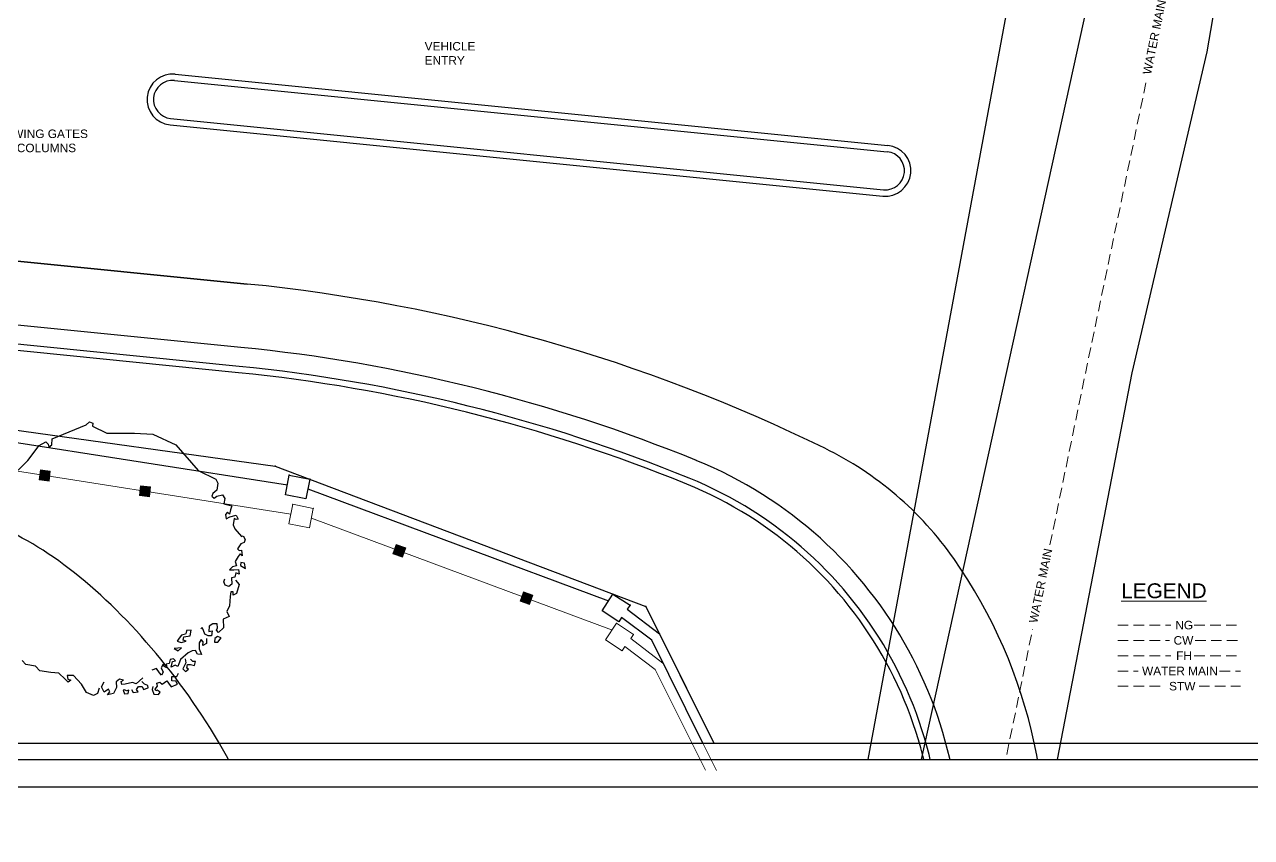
# Paper-space layout 'EE-3' of a CAD drawing. Header units: metres, sheet in millimetres. Extents: x -9 to 824, y -5 to 581.
# Drawn here: x 313.5 to 602.5, y 101.1 to 292.6 of the extents above; entities that cross this region are included whole.
import ezdxf
from ezdxf.xclip import XClip

# ---------------------------------------------------------------- set-up
doc = ezdxf.new("R2010")
doc.units = ezdxf.units.M
doc.header["$XCLIPFRAME"] = 2
doc.linetypes.add('Cable New OH', pattern=[6, 4, -2])
doc.linetypes.add('DASHED', pattern=[0.75, 0.5, -0.25])
for name, color, linetype in [('NOTE 1TO1000_new', 7, 'Continuous'), ('Notes', 7, 'Continuous'), ('PLAN1_NEW', 251, 'Continuous'), ('SERVICES_NEW', 7, 'Continuous')]:
    doc.layers.add(name, color=color, linetype=linetype)
doc.styles.add('ARIAL', font='arial.ttf', dxfattribs={"height": 2})
doc.styles.get("Standard").update_dxf_attribs({"font": 'arial.ttf'})
doc.linetypes.add('IE Trench HV', pattern='A,7,-0.2,["/",Standard,S=3,R=0,X=0.6,Y=-1.4],-2.5', length=9.7)

# ---------------------------------------------------------------- blocks, each defined once
blk = doc.blocks.new('PLAN_NEW')
at = {"layer": 'PLAN1_NEW', "color": 251}
for p, q in [((28.237, 42.998), (28.237, 55.205)), ((27.637, 42.998), (27.637, 54.708)), ((27.787, 42.998), (27.787, 54.708)), ((29.737, 53.708), (29.737, 42.998)), ((29.737, 42.998), (29.737, 49.873)), ((24.832, 47.936), (25.085, 47.726)), ((25.085, 47.726), (25.464, 47.501)), ((25.464, 47.501), (25.562, 47.347)), ((20.277, 47.068), (20.296, 47.299)), ((20.296, 47.299), (20.383, 47.396)), ((25.517, 47.289), (25.451, 47.266)), ((25.451, 47.266), (25.506, 47.206)), ((25.506, 47.206), (25.647, 47.206)), ((25.562, 47.347), (25.517, 47.289)), ((25.647, 47.206), (25.857, 46.827)), ((20.171, 46.692), (20.181, 46.952)), ((20.181, 46.952), (20.277, 47.068)), ((25.857, 46.827), (26.054, 46.448)), ((20.171, 46.508), (20.171, 46.692)), ((19.978, 46.267), (20.046, 46.344)), ((20.036, 46.209), (19.978, 46.267)), ((20.055, 46.277), (20.036, 46.209)), ((20.046, 46.344), (20.171, 46.508)), ((20.132, 46.306), (20.055, 46.277)), ((20.152, 46.152), (20.132, 46.306)), ((26.04, 46.293), (25.913, 45.942)), ((26.11, 46.293), (26.04, 46.293)), ((26.054, 46.448), (26.138, 46.378)), ((26.138, 46.378), (26.11, 46.293)), ((19.968, 45.949), (20.152, 46.152)), ((19.727, 45.64), (19.785, 45.814)), ((19.785, 45.814), (19.968, 45.949)), ((25.913, 45.942), (25.979, 45.293)), ((19.785, 45.554), (19.727, 45.64)), ((19.911, 45.525), (19.785, 45.554)), ((19.833, 45.399), (19.949, 45.476)), ((19.911, 45.303), (19.833, 45.399)), ((19.949, 45.476), (20.075, 45.419)), ((19.824, 45.178), (19.776, 45.313)), ((19.776, 45.313), (19.853, 45.264)), ((19.968, 45.12), (19.824, 45.178)), ((19.853, 45.264), (19.911, 45.303)), ((20.103, 45.139), (19.968, 45.12)), ((20.171, 45.071), (20.103, 45.139)), ((25.979, 45.293), (25.998, 44.861)), ((33.287, 45.182), (33.287, 28.308)), ((33.437, 45.182), (33.437, 28.308)), ((34.337, 45.182), (34.337, 28.308)), ((34.487, 45.182), (34.487, 28.308)), ((19.921, 44.958), (19.843, 44.919)), ((19.843, 44.919), (19.858, 44.832)), ((19.858, 44.832), (19.937, 44.824)), ((19.913, 44.879), (19.937, 44.926)), ((19.937, 44.824), (19.913, 44.879)), ((19.937, 44.926), (19.921, 44.958)), ((20.055, 45.004), (20.123, 45.023)), ((20.065, 44.927), (20.055, 45.004)), ((20.123, 44.753), (20.065, 44.927)), ((20.123, 45.023), (20.161, 44.975)), ((20.161, 44.975), (20.171, 45.071)), ((25.998, 44.861), (25.801, 44.3)), ((19.96, 44.762), (19.89, 44.715)), ((19.89, 44.715), (19.921, 44.605)), ((19.921, 44.605), (19.968, 44.644)), ((19.968, 44.644), (20.047, 44.605)), ((20.055, 44.519), (19.984, 44.479)), ((20.047, 44.605), (20.055, 44.519)), ((20.103, 44.666), (20.123, 44.753)), ((20.258, 44.522), (20.103, 44.666)), ((20.117, 44.471), (20.172, 44.542)), ((20.007, 44.275), (19.905, 44.228)), ((19.905, 44.228), (19.905, 44.118)), ((19.984, 44.479), (20.039, 44.377)), ((20.078, 44.267), (20.007, 44.275)), ((20.039, 44.377), (20.094, 44.393)), ((20.094, 44.393), (20.117, 44.471)), ((20.412, 44.146), (20.508, 44.223)), ((20.508, 44.223), (20.46, 44.329)), ((25.801, 44.3), (25.253, 43.71)), ((19.905, 44.118), (19.96, 44.087)), ((19.96, 44.087), (19.999, 44.161)), ((19.983, 44.192), (20.023, 44.213)), ((19.999, 44.161), (19.983, 44.192)), ((20.023, 44.213), (20.094, 44.158)), ((20.094, 44.158), (20.164, 44.181)), ((20.196, 44.118), (20.157, 44.056)), ((20.157, 44.056), (20.243, 43.954)), ((20.164, 44.181), (20.196, 44.118)), ((20.243, 43.954), (20.196, 43.914)), ((20.364, 44.097), (20.412, 44.146)), ((20.441, 44.059), (20.364, 44.097)), ((20.537, 44.117), (20.441, 44.059)), ((20.624, 44.078), (20.537, 44.117)), ((20.547, 43.982), (20.576, 44.049)), ((20.634, 44.011), (20.547, 43.982)), ((20.576, 44.049), (20.624, 44.078)), ((20.653, 43.943), (20.634, 44.011)), ((20.75, 43.924), (20.653, 43.943)), ((20.196, 43.914), (20.117, 43.836)), ((20.117, 43.836), (20.188, 43.695)), ((20.188, 43.695), (20.257, 43.743)), ((20.257, 43.743), (20.258, 43.836)), ((20.258, 43.836), (20.36, 43.852)), ((20.36, 43.852), (20.368, 43.734)), ((20.368, 43.734), (20.455, 43.703)), ((20.634, 43.799), (20.576, 43.885)), ((20.576, 43.885), (20.711, 43.866)), ((20.605, 43.731), (20.634, 43.799)), ((20.672, 43.712), (20.605, 43.731)), ((20.779, 43.683), (20.672, 43.712)), ((20.711, 43.866), (20.73, 43.799)), ((20.73, 43.799), (20.779, 43.847)), ((20.779, 43.847), (20.75, 43.924)), ((20.952, 43.519), (20.779, 43.683)), ((21.02, 43.856), (20.971, 43.76)), ((20.971, 43.76), (21.049, 43.692)), ((21.049, 43.692), (21.02, 43.856)), ((21.2, 43.805), (21.176, 43.71)), ((21.176, 43.71), (21.223, 43.593)), ((21.271, 43.765), (21.2, 43.805)), ((21.223, 43.593), (21.239, 43.671)), ((21.239, 43.671), (21.318, 43.656)), ((21.349, 43.718), (21.271, 43.765)), ((21.318, 43.656), (21.357, 43.514)), ((21.38, 43.624), (21.349, 43.718)), ((25.253, 43.71), (25.085, 43.275)), ((20.566, 43.606), (20.508, 43.538)), ((20.508, 43.538), (20.566, 43.471)), ((20.711, 43.548), (20.566, 43.606)), ((20.566, 43.471), (20.586, 43.519)), ((20.586, 43.519), (20.672, 43.509)), ((20.672, 43.509), (20.682, 43.442)), ((20.682, 43.442), (20.672, 43.345)), ((20.807, 43.577), (20.711, 43.548)), ((20.759, 43.394), (20.807, 43.451)), ((20.769, 43.326), (20.759, 43.394)), ((20.942, 43.297), (21.02, 43.355)), ((21.01, 43.432), (20.952, 43.519)), ((21.02, 43.355), (21.01, 43.432)), ((21.357, 43.514), (21.49, 43.506)), ((21.412, 43.616), (21.38, 43.624)), ((21.474, 43.616), (21.412, 43.616)), ((21.49, 43.506), (21.474, 43.616)), ((20.672, 43.345), (20.769, 43.326)), ((20.942, 43.201), (20.942, 43.297)), ((21.068, 43.268), (20.942, 43.201)), ((21.212, 43.287), (21.068, 43.268)), ((21.212, 43.114), (21.155, 43.191)), ((21.155, 43.191), (21.241, 43.191)), ((21.29, 43.249), (21.212, 43.287)), ((21.328, 43.124), (21.212, 43.114)), ((21.241, 43.191), (21.29, 43.249)), ((21.396, 43.095), (21.425, 43.172)), ((21.405, 43.017), (21.396, 43.095)), ((21.425, 43.172), (21.511, 43.21)), ((21.627, 43.095), (21.502, 43.085)), ((21.502, 43.085), (21.521, 43.008)), ((21.511, 43.21), (21.579, 43.249)), ((21.579, 43.249), (21.54, 43.278)), ((21.685, 43.008), (21.627, 43.095)), ((24.678, 43.331), (24.636, 43.275)), ((24.636, 43.275), (24.692, 43.219)), ((24.737, 43.083), (24.656, 43.024)), ((24.748, 43.317), (24.678, 43.331)), ((24.692, 43.219), (24.737, 43.083)), ((24.832, 43.233), (24.748, 43.317)), ((25.001, 43.219), (24.832, 43.233)), ((25.085, 43.275), (25.001, 43.219)), ((21.347, 42.931), (21.261, 42.931)), ((21.261, 42.931), (21.267, 42.846)), ((21.267, 42.846), (21.381, 42.785)), ((21.405, 42.873), (21.347, 42.931)), ((21.381, 42.785), (21.405, 42.873)), ((21.521, 43.008), (21.405, 43.017)), ((21.502, 42.854), (21.55, 42.911)), ((21.617, 42.747), (21.502, 42.854)), ((21.55, 42.911), (21.608, 42.892)), ((21.608, 42.892), (21.695, 42.911)), ((21.82, 42.776), (21.617, 42.747)), ((21.695, 42.911), (21.685, 43.008)), ((21.897, 42.641), (21.82, 42.776)), ((22.601, 42.719), (22.62, 42.815)), ((22.62, 42.815), (22.698, 42.854)), ((22.698, 42.854), (22.775, 42.834)), ((24.279, 42.969), (24.183, 42.94)), ((24.183, 42.94), (24.24, 42.863)), ((24.24, 42.863), (24.289, 42.719)), ((24.337, 42.931), (24.279, 42.969)), ((24.298, 42.873), (24.337, 42.931)), ((24.401, 42.861), (24.298, 42.873)), ((24.501, 42.844), (24.401, 42.861)), ((24.53, 43.037), (24.501, 42.844)), ((24.656, 43.024), (24.53, 43.037)), ((29.737, 42.998), (29.737, 42.998)), ((22.013, 42.709), (21.897, 42.641)), ((22.148, 42.661), (22.013, 42.709)), ((22.37, 42.67), (22.148, 42.661)), ((22.485, 42.661), (22.37, 42.67)), ((22.408, 42.603), (22.485, 42.612)), ((22.456, 42.526), (22.408, 42.603)), ((22.669, 42.487), (22.456, 42.526)), ((22.485, 42.612), (22.485, 42.661)), ((22.659, 42.661), (22.601, 42.719)), ((22.813, 42.68), (22.659, 42.661)), ((22.765, 42.583), (22.669, 42.487)), ((22.833, 42.603), (22.813, 42.68)), ((22.939, 42.593), (22.833, 42.603)), ((22.919, 42.506), (22.939, 42.593)), ((23.025, 42.535), (22.919, 42.506)), ((23.074, 42.68), (22.996, 42.747)), ((22.996, 42.747), (23.006, 42.641)), ((23.006, 42.641), (23.025, 42.535)), ((23.122, 42.497), (23.064, 42.371)), ((23.103, 42.593), (23.074, 42.68)), ((23.199, 42.632), (23.103, 42.593)), ((23.189, 42.497), (23.122, 42.497)), ((23.189, 42.41), (23.189, 42.497)), ((23.324, 42.574), (23.199, 42.632)), ((23.392, 42.535), (23.324, 42.574)), ((23.35, 42.484), (23.392, 42.535)), ((23.485, 42.51), (23.35, 42.484)), ((23.508, 42.612), (23.469, 42.564)), ((23.469, 42.564), (23.485, 42.51)), ((23.626, 42.544), (23.508, 42.612)), ((23.672, 42.468), (23.626, 42.544)), ((23.826, 42.506), (23.739, 42.448)), ((23.97, 42.719), (23.807, 42.545)), ((23.807, 42.545), (23.826, 42.506)), ((24.057, 42.767), (23.97, 42.719)), ((24.206, 42.758), (24.057, 42.767)), ((24.192, 42.709), (24.206, 42.758)), ((24.202, 42.661), (24.192, 42.709)), ((24.289, 42.719), (24.202, 42.661)), ((23.064, 42.371), (23.189, 42.41)), ((23.739, 42.448), (23.672, 42.468)), ((27.237, 29.079), (27.237, 29.079)), ((49.57, 24.869), (18.985, 27.428)), ((24.953, 25.797), (24.953, 25.797)), ((29.727, 22.056), (18.149, 23.12)), ((37.426, 21.051), (29.727, 22.056)), ((47.395, 20.37), (37.426, 21.051))]:
    blk.add_line(p, q, dxfattribs=at)
at = {"layer": 'PLAN1_NEW', "color": 251, "flags": 128}
blk.add_lwpolyline([(0, 28.453), (73.624, 19.811)], dxfattribs=at)
at = {"layer": 'PLAN1_NEW', "color": 251}
for centre, radius, start, end in [((33.887, 45.182), 0.6, 0, 180), ((33.887, 45.182), 0.45, 0, 180), ((-10.263, 42.998), 37.9, 343.495, 0), ((-10.263, 42.998), 38.05, 343.495, 0), ((-10.263, 42.998), 38.5, 343.495, 0), ((-10.263, 42.998), 40, 339.6359, 0), ((17.063, 34.902), 9.55, 265.1167, 343.495), ((17.063, 34.902), 9.4, 265.1167, 343.495), ((17.063, 34.902), 10, 265.1167, 343.495), ((19.737, 31.863), 8, 310.6896, 339.6359), ((33.887, 28.308), 0.6, 180, 0), ((33.887, 28.308), 0.45, 180, 0), ((17.129, 34.896), 12, 265.1167, 310.6896)]:
    blk.add_arc(centre, radius, start, end, dxfattribs=at)
blk.add_open_spline([(0, 41.575), (0.563, 41.283), (1.151, 40.965), (1.788, 40.597), (5.003, 38.741), (9.779, 39.331), (13.555, 40.107), (17.384, 40.894), (21.006, 43.789), (22.726, 46.64), (24.411, 49.433), (23.756, 51.966), (23.54, 55.241)], degree=3, knots=[0.749114, 0.749114, 0.749114, 0.749114, 1, 1, 1, 2, 2, 2, 3, 3, 3, 4, 4, 4, 4], dxfattribs=at)
blk = doc.blocks.new('SURVEY1_NEW')
at = {"layer": 'PLAN1_NEW'}
for p, q in [((-17.497198, 52.45986), (-1.875441, 50.291589)), ((-9.077971, 51.023823), (-1.585996, 49.846286)), ((-1.875441, 50.291589), (6.856735, 46.981046)), ((-1.631124, 49.615659), (-1.540379, 50.076816)), ((-1.540379, 50.076816), (-1.056269, 49.981023)), ((-1.056269, 49.981023), (-1.147502, 49.519962)), ((-1.102373, 49.750589), (5.98011, 47.115011)), ((-1.147502, 49.519962), (-1.631124, 49.615659)), ((5.826552, 46.880875), (6.08431, 47.273889)), ((6.08431, 47.273889), (6.485411, 47.010827)), ((6.219567, 46.623116), (5.826552, 46.880875)), ((6.485411, 47.010827), (6.422343, 46.914664)), ((6.422343, 46.914664), (7.177852, 46.336766)), ((6.856735, 46.981046), (9.442909, 41.792234)), ((6.285377, 46.72346), (6.219567, 46.623116)), ((6.995781, 46.186464), (6.285377, 46.72346)), ((7.177852, 46.336766), (9.321755, 42.035314)), ((9.080044, 42.004667), (6.995781, 46.186464))]:
    blk.add_line(p, q, dxfattribs=at)
for p in [(-1.875441, 50.291589, -9999), (-1.540379, 50.076816, -9999), (-1.056269, 49.981023, -9999), (6.08431, 47.273889, -9999), (6.485411, 47.010827, -9999), (6.856735, 46.981046, -9999), (7.177852, 46.336766, -9999)]:
    blk.add_point(p, dxfattribs=at)

psp = doc.layouts.new('EE-3')

# ---------------------------------------------------------------- hatches: boundary and pattern name
at = {"layer": 'Notes', "lineweight": 0}
h = psp.add_hatch(color=0, dxfattribs=at)
h.dxf.hatch_style = 1
h.paths.add_polyline_path([(317.2, 187.67), (319.54, 187.39), (319.26, 185.06), (316.92, 185.34)])
h = psp.add_hatch(color=0, dxfattribs=at)
h.dxf.hatch_style = 1
h.paths.add_polyline_path([(340.82, 183.96), (343.15, 183.68), (342.87, 181.35), (340.53, 181.63)])
h = psp.add_hatch(color=0, dxfattribs=at)
h.dxf.hatch_style = 1
h.paths.add_polyline_path([(401.04, 170.11), (403.26, 169.32), (402.47, 167.11), (400.25, 167.9)])
h = psp.add_hatch(color=0, dxfattribs=at)
h.dxf.hatch_style = 1
h.paths.add_polyline_path([(431.02, 158.96), (433.23, 158.17), (432.44, 155.95), (430.23, 156.74)])

# ---------------------------------------------------------------- linework, layer by layer
at = {"layer": 'NOTE 1TO1000_new', "lineweight": -3, "ltscale": 0.8}
psp.add_lwpolyline([(17.07, 113.02), (687.15, 113.02), (687.15, 551.62), (17.07, 551.62)], close=True, dxfattribs=at)
at = {"layer": 'Notes', "color": 0, "lineweight": 0}
for p, q in [((375.74, 174.96), (376.64, 179.57)), ((376.64, 179.57), (381.49, 178.61)), ((381.49, 178.61), (380.57, 174)), ((380.57, 174), (375.74, 174.96)), ((450.31, 147.61), (452.89, 151.54)), ((452.89, 151.54), (456.9, 148.91)), ((454.24, 145.03), (450.31, 147.61)), ((456.9, 148.91), (456.27, 147.95)), ((456.27, 147.95), (463.83, 142.17)), ((454.9, 146.04), (454.24, 145.03)), ((454.9, 146.04), (462.01, 140.67)), ((463.83, 142.17), (476.44, 116.86)), ((462.01, 140.67), (473.84, 116.93))]:
    psp.add_line(p, q, dxfattribs=at)
at = {"layer": 'Notes', "color": 7, "linetype": 'IE Trench HV', "lineweight": 0, "flags": 128}
for points in [[(301.27, 189.04), (376.19, 177.26)], [(381.03, 176.31), (451.76, 149.99)]]:
    psp.add_lwpolyline(points, dxfattribs=at)
at = {"layer": 'Notes', "color": 0, "lineweight": 0, "flags": 128}
for points in [[(317.2, 187.67), (319.54, 187.39), (319.26, 185.06), (316.92, 185.34)], [(340.82, 183.96), (343.15, 183.68), (342.87, 181.35), (340.53, 181.63)], [(401.04, 170.11), (403.26, 169.32), (402.47, 167.11), (400.25, 167.9)], [(431.02, 158.96), (433.23, 158.17), (432.44, 155.95), (430.23, 156.74)]]:
    psp.add_lwpolyline(points, close=True, dxfattribs=at)
at = {"layer": 'Notes', "color": 0, "lineweight": 0}
for p in [(376.64, 179.57, -99990), (381.49, 178.61, -99990), (452.89, 151.54, -99990), (456.9, 148.91, -99990)]:
    psp.add_point(p, dxfattribs=at)
at = {"layer": 'SERVICES_NEW', "linetype": 'DASHED', "lineweight": 0, "ltscale": 5}
for p, q in [((570.96, 151.07), (583.51, 151.07)), ((588.97, 151.07), (599.89, 151.07)), ((570.96, 147.47), (583.16, 147.47)), ((589.19, 147.47), (599.89, 147.47)), ((570.96, 143.87), (583.51, 143.87)), ((588.97, 143.87), (599.89, 143.87)), ((570.96, 140.28), (575.8, 140.28)), ((594.95, 140.28), (599.89, 140.28)), ((570.96, 136.68), (581.78, 136.68)), ((590.12, 136.68), (599.89, 136.68))]:
    psp.add_line(p, q, dxfattribs=at)
at = {"layer": 'SERVICES_NEW', "linetype": 'DASHED', "lineweight": 0, "ltscale": 5, "flags": 128}
for points in [[(555.01, 169.99), (562.48, 206.22), (577.78, 279.68)], [(544.83, 120.65), (550.9, 150.08)]]:
    psp.add_lwpolyline(points, dxfattribs=at)

# ---------------------------------------------------------------- block references
at = {"layer": 'PLAN1_NEW', "linetype": 'Continuous'}
ref = psp.add_blockref('SURVEY1_NEW', (391.23, -314.32), dxfattribs=dict(at, xscale=10, yscale=10, zscale=10))
XClip(ref).set_block_clipping_path([(-37.1219131708, 43.7643527072), (28.8260107588, 86.7640119167)])
at = {"layer": 'PLAN1_NEW'}
ref = psp.add_blockref('PLAN_NEW', (764.24, -107.15), dxfattribs=dict(at, xscale=10.00000000000001, yscale=10.00000000000001, zscale=10.00000000000001, rotation=84.29635186861691))
XClip(ref).set_block_clipping_path([(15.1748607885, 76.0947720853), (21.6889481274, 10.8740529725), (64.2352491114, 15.123474388), (57.7211617725, 80.3441935008)])

# ---------------------------------------------------------------- texts
at = {"layer": 'Notes', "color": 7, "linetype": 'Cable New OH', "lineweight": 0, "attachment_point": 1, "style": 'ARIAL'}
for s, insert, char_height, width in [('VEHICLE \\PENTRY', (407.71, 288.51), 2, 30.116), ('ENTRY EXIT STEEL SWING GATES ATTACHED TO BRICK COLUMNS', (281.84, 267.88), 2, 48.0904), ('{\\LLEGEND}', (571.79, 160.95), 3.5, 30.116)]:
    psp.add_mtext(s, dxfattribs=dict(at, insert=insert, char_height=char_height, width=width))
at = {"layer": 'SERVICES_NEW', "linetype": 'DASHED', "lineweight": 0, "ltscale": 5, "char_height": 2, "width": 73.3513, "attachment_point": 1, "rotation": 78.408}
for insert in [(576.82, 281.11), (550.03, 151.85)]:
    psp.add_mtext('WATER MAIN', dxfattribs=dict(at, insert=insert))
at = {"layer": 'SERVICES_NEW', "linetype": 'DASHED', "lineweight": 0, "ltscale": 5, "char_height": 2, "width": 73.3513, "attachment_point": 1}
for s, insert in [('NG', (584.52, 152.11)), ('CW', (584.12, 148.51)), ('FH', (584.72, 144.91)), ('WATER MAIN', (576.69, 141.31)), ('STW', (583.06, 137.72))]:
    psp.add_mtext(s, dxfattribs=dict(at, insert=insert))

doc.saveas('drawing.dxf')
